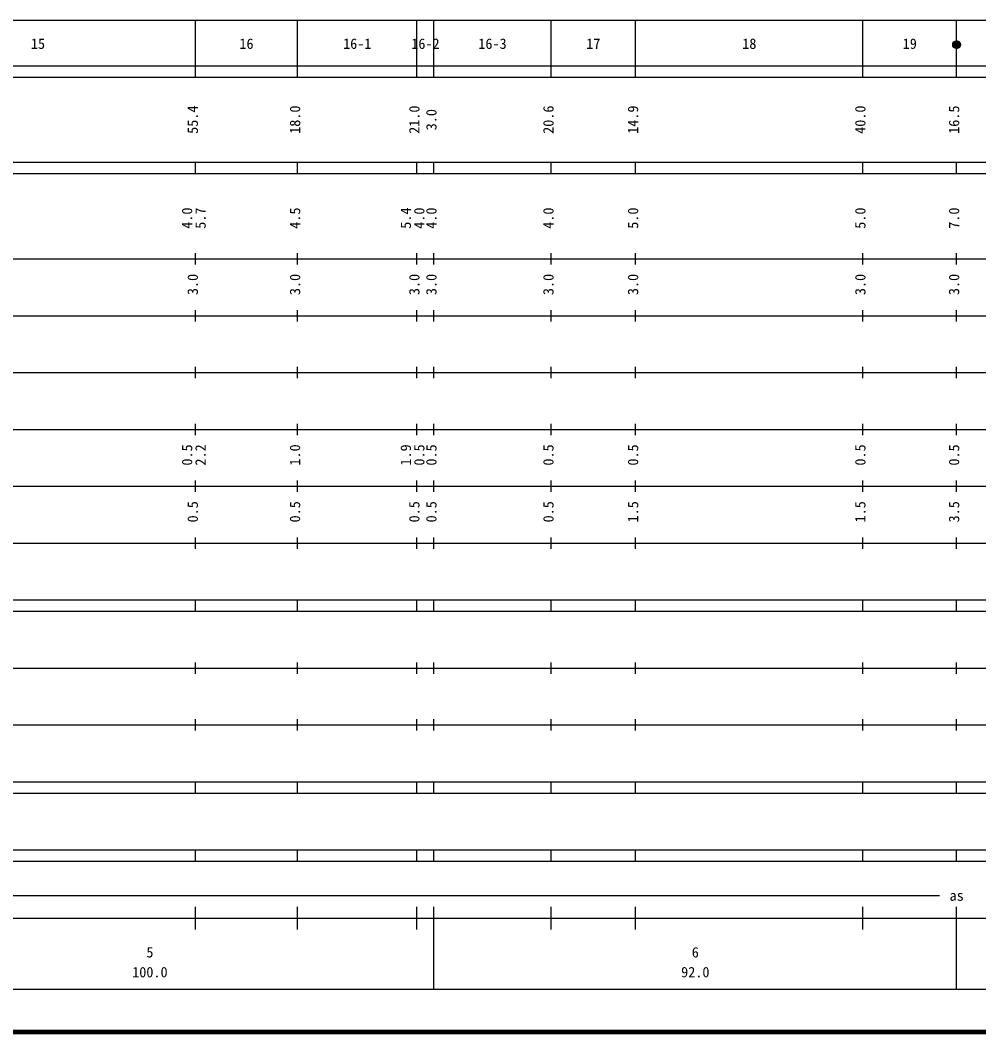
# Model space of a CAD drawing. Units: millimetres on the paper, enlarged 1000 times. Extents: x 40000 to 680000, y 20000 to 380000.
# Drawn here: x 295176 to 463893, y 20000 to 198000 of the extents above; entities that cross this region are included whole.
import ezdxf
from ezdxf.enums import TextEntityAlignment as Align

# ---------------------------------------------------------------- set-up
doc = ezdxf.new("R2010")
doc.units = ezdxf.units.MM
doc.header["$LTSCALE"] = 1000
doc.layers.add('M-TTL', color=2, linetype='Continuous', lineweight=140)
doc.layers.add('M-TTL-BAND', color=7, linetype='Continuous', lineweight=25)
doc.styles.add('ＭＳ ゴシック', font='')
doc.styles.get('ＭＳ ゴシック').set_extended_font_data('MS Gothic')

msp = doc.modelspace()

# ---------------------------------------------------------------- hatches: boundary and pattern name
at = {"layer": 'M-TTL-BAND'}
msp.add_hatch(color=256, dxfattribs=at).paths.add_polyline_path([(460750, 193700), (460749, 193729), (460748, 193759), (460745, 193788), (460741, 193817), (460736, 193846), (460729, 193875), (460722, 193904), (460713, 193932), (460704, 193960), (460693, 193987), (460681, 194014), (460668, 194040), (460654, 194066), (460639, 194092), (460624, 194117), (460607, 194141), (460589, 194164), (460570, 194187), (460551, 194209), (460530, 194230), (460509, 194251), (460487, 194270), (460464, 194289), (460441, 194307), (460417, 194324), (460392, 194339), (460366, 194354), (460340, 194368), (460314, 194381), (460287, 194393), (460260, 194404), (460232, 194413), (460204, 194422), (460175, 194429), (460146, 194436), (460117, 194441), (460088, 194445), (460059, 194448), (460029, 194449), (460000, 194450), (459971, 194449), (459941, 194448), (459912, 194445), (459883, 194441), (459854, 194436), (459825, 194429), (459796, 194422), (459768, 194413), (459740, 194404), (459713, 194393), (459686, 194381), (459660, 194368), (459634, 194354), (459608, 194339), (459583, 194324), (459559, 194307), (459536, 194289), (459513, 194270), (459491, 194251), (459470, 194230), (459449, 194209), (459430, 194187), (459411, 194164), (459393, 194141), (459376, 194117), (459361, 194092), (459346, 194066), (459332, 194040), (459319, 194014), (459307, 193987), (459296, 193960), (459287, 193932), (459278, 193904), (459271, 193875), (459264, 193846), (459259, 193817), (459255, 193788), (459252, 193759), (459251, 193729), (459250, 193700), (459251, 193671), (459252, 193641), (459255, 193612), (459259, 193583), (459264, 193554), (459271, 193525), (459278, 193496), (459287, 193468), (459296, 193440), (459307, 193413), (459319, 193386), (459332, 193360), (459346, 193334), (459361, 193308), (459376, 193283), (459393, 193259), (459411, 193236), (459430, 193213), (459449, 193191), (459470, 193170), (459491, 193149), (459513, 193130), (459536, 193111), (459559, 193093), (459583, 193076), (459608, 193061), (459634, 193046), (459660, 193032), (459686, 193019), (459713, 193007), (459740, 192996), (459768, 192987), (459796, 192978), (459825, 192971), (459854, 192964), (459883, 192959), (459912, 192955), (459941, 192952), (459971, 192951), (460000, 192950), (460029, 192951), (460059, 192952), (460088, 192955), (460117, 192959), (460146, 192964), (460175, 192971), (460204, 192978), (460232, 192987), (460260, 192996), (460287, 193007), (460314, 193019), (460340, 193032), (460366, 193046), (460392, 193061), (460417, 193076), (460441, 193093), (460464, 193111), (460487, 193130), (460509, 193149), (460530, 193170), (460551, 193191), (460570, 193213), (460589, 193236), (460607, 193259), (460624, 193283), (460639, 193308), (460654, 193334), (460668, 193360), (460681, 193386), (460693, 193413), (460704, 193440), (460713, 193468), (460722, 193496), (460729, 193525), (460736, 193554), (460741, 193583), (460745, 193612), (460748, 193641), (460749, 193671)])

# ---------------------------------------------------------------- linework, layer by layer
at = {"layer": 'M-TTL'}
msp.add_line((40000, 20000), (680000, 20000), dxfattribs=at)
at = {"layer": 'M-TTL-BAND'}
for p, q in [((68000, 198000), (579000, 198000)), ((326000, 188000), (326000, 198000)), ((344000, 188000), (344000, 198000)), ((365000, 188000), (365000, 198000)), ((368000, 188000), (368000, 198000)), ((388600, 188000), (388600, 198000)), ((403500, 188000), (403500, 198000)), ((443500, 188000), (443500, 198000)), ((460000, 188000), (460000, 198000)), ((40000, 190000), (579000, 190000)), ((40000, 188000), (579000, 188000)), ((40000, 173000), (579000, 173000)), ((326000, 171000), (326000, 173000)), ((344000, 171000), (344000, 173000)), ((365000, 171000), (365000, 173000)), ((368000, 171000), (368000, 173000)), ((388600, 171000), (388600, 173000)), ((403500, 171000), (403500, 173000)), ((443500, 171000), (443500, 173000)), ((460000, 171000), (460000, 173000)), ((40000, 171000), (579000, 171000)), ((326000, 155000), (326000, 157000)), ((344000, 155000), (344000, 157000)), ((365000, 155000), (365000, 157000)), ((368000, 155000), (368000, 157000)), ((388600, 155000), (388600, 157000)), ((403500, 155000), (403500, 157000)), ((443500, 155000), (443500, 157000)), ((460000, 155000), (460000, 157000)), ((40000, 156000), (579000, 156000)), ((46000, 146000), (579000, 146000)), ((326000, 145000), (326000, 147000)), ((344000, 145000), (344000, 147000)), ((365000, 145000), (365000, 147000)), ((368000, 145000), (368000, 147000)), ((388600, 145000), (388600, 147000)), ((403500, 145000), (403500, 147000)), ((443500, 145000), (443500, 147000)), ((460000, 145000), (460000, 147000)), ((52000, 136000), (579000, 136000)), ((326000, 135000), (326000, 137000)), ((344000, 135000), (344000, 137000)), ((365000, 135000), (365000, 137000)), ((368000, 135000), (368000, 137000)), ((388600, 135000), (388600, 137000)), ((403500, 135000), (403500, 137000)), ((443500, 135000), (443500, 137000)), ((460000, 135000), (460000, 137000)), ((326000, 125000), (326000, 127000)), ((344000, 125000), (344000, 127000)), ((365000, 125000), (365000, 127000)), ((368000, 125000), (368000, 127000)), ((388600, 125000), (388600, 127000)), ((403500, 125000), (403500, 127000)), ((443500, 125000), (443500, 127000)), ((460000, 125000), (460000, 127000)), ((46000, 126000), (579000, 126000)), ((52000, 116000), (579000, 116000)), ((326000, 115000), (326000, 117000)), ((344000, 115000), (344000, 117000)), ((365000, 115000), (365000, 117000)), ((368000, 115000), (368000, 117000)), ((388600, 115000), (388600, 117000)), ((403500, 115000), (403500, 117000)), ((443500, 115000), (443500, 117000)), ((460000, 115000), (460000, 117000)), ((326000, 105000), (326000, 107000)), ((344000, 105000), (344000, 107000)), ((365000, 105000), (365000, 107000)), ((368000, 105000), (368000, 107000)), ((388600, 105000), (388600, 107000)), ((403500, 105000), (403500, 107000)), ((443500, 105000), (443500, 107000)), ((460000, 105000), (460000, 107000)), ((46000, 106000), (579000, 106000)), ((40000, 96000), (579000, 96000)), ((326000, 94000), (326000, 96000)), ((344000, 94000), (344000, 96000)), ((365000, 94000), (365000, 96000)), ((368000, 94000), (368000, 96000)), ((388600, 94000), (388600, 96000)), ((403500, 94000), (403500, 96000)), ((443500, 94000), (443500, 96000)), ((460000, 94000), (460000, 96000)), ((40000, 94000), (579000, 94000)), ((49000, 84000), (579000, 84000)), ((326000, 83000), (326000, 85000)), ((344000, 83000), (344000, 85000)), ((365000, 83000), (365000, 85000)), ((368000, 83000), (368000, 85000)), ((388600, 83000), (388600, 85000)), ((403500, 83000), (403500, 85000)), ((443500, 83000), (443500, 85000)), ((460000, 83000), (460000, 85000)), ((326000, 73000), (326000, 75000)), ((344000, 73000), (344000, 75000)), ((365000, 73000), (365000, 75000)), ((368000, 73000), (368000, 75000)), ((388600, 73000), (388600, 75000)), ((403500, 73000), (403500, 75000)), ((443500, 73000), (443500, 75000)), ((460000, 73000), (460000, 75000)), ((40000, 74000), (579000, 74000)), ((40000, 64000), (579000, 64000)), ((326000, 62000), (326000, 64000)), ((344000, 62000), (344000, 64000)), ((365000, 62000), (365000, 64000)), ((368000, 62000), (368000, 64000)), ((388600, 62000), (388600, 64000)), ((403500, 62000), (403500, 64000)), ((443500, 62000), (443500, 64000)), ((460000, 62000), (460000, 64000)), ((40000, 62000), (579000, 62000)), ((40000, 52000), (579000, 52000)), ((326000, 50000), (326000, 52000)), ((344000, 50000), (344000, 52000)), ((365000, 50000), (365000, 52000)), ((368000, 50000), (368000, 52000)), ((388600, 50000), (388600, 52000)), ((403500, 50000), (403500, 52000)), ((443500, 50000), (443500, 52000)), ((460000, 50000), (460000, 52000)), ((40000, 50000), (579000, 50000)), ((71000, 44000), (457000, 44000)), ((326000, 38000), (326000, 42000)), ((344000, 38000), (344000, 42000)), ((365000, 38000), (365000, 42000)), ((368000, 27500), (368000, 42000)), ((388600, 38000), (388600, 42000)), ((403500, 38000), (403500, 42000)), ((443500, 38000), (443500, 42000)), ((460000, 27500), (460000, 42000)), ((40000, 40000), (579000, 40000)), ((68000, 27500), (579000, 27500))]:
    msp.add_line(p, q, dxfattribs=at)
msp.add_circle((460000, 193700), 700, dxfattribs=at)

# ---------------------------------------------------------------- texts
at = {"layer": 'M-TTL-BAND', "style": 'ＭＳ ゴシック'}
for s, p in [('15', (298300, 192405)), ('16', (335000, 192405)), ('16-1', (354500, 192405)), ('16-2', (366500, 192405)), ('16-3', (378300, 192405)), ('17', (396050, 192405)), ('18', (423500, 192405)), ('19', (451750, 192405)), ('as', (460000, 42500)), ('5', (318000, 32523)), ('6', (414000, 32523)), ('100.0', (318000, 29033)), ('92.0', (414000, 29033))]:
    msp.add_text(s, height=1833, dxfattribs=at).set_placement(p, align=Align.BOTTOM_CENTER)
for s, p in [('55.4', (327000, 180500)), ('18.0', (345000, 180500)), ('21.0', (366000, 180500)), ('3.0', (369000, 180500)), ('20.6', (389600, 180500)), ('14.9', (404500, 180500)), ('40.0', (444500, 180500)), ('16.5', (461000, 180500)), ('4.0', (326000, 163174)), ('5.7', (328370, 163174)), ('4.5', (345000, 163174)), ('5.4', (364500, 163174)), ('4.0', (366870, 163174)), ('4.0', (369000, 163174)), ('4.0', (389600, 163174)), ('5.0', (404500, 163174)), ('5.0', (444500, 163174)), ('7.0', (461000, 163174)), ('3.0', (327000, 151500)), ('3.0', (345000, 151500)), ('3.0', (366000, 151500)), ('3.0', (369000, 151500)), ('3.0', (389600, 151500)), ('3.0', (404500, 151500)), ('3.0', (444500, 151500)), ('3.0', (461000, 151500)), ('0.5', (326000, 121500)), ('2.2', (328370, 121500)), ('1.0', (345000, 121500)), ('1.9', (364500, 121500)), ('0.5', (366870, 121500)), ('0.5', (369000, 121500)), ('0.5', (389600, 121500)), ('0.5', (404500, 121500)), ('0.5', (444500, 121500)), ('0.5', (461000, 121500)), ('0.5', (327000, 111500)), ('0.5', (345000, 111500)), ('0.5', (366000, 111500)), ('0.5', (369000, 111500)), ('0.5', (389600, 111500)), ('1.5', (404500, 111500)), ('1.5', (444500, 111500)), ('3.5', (461000, 111500))]:
    msp.add_text(s, height=1833, rotation=90, dxfattribs=at).set_placement(p, align=Align.BOTTOM_CENTER)

doc.saveas('drawing.dxf')
